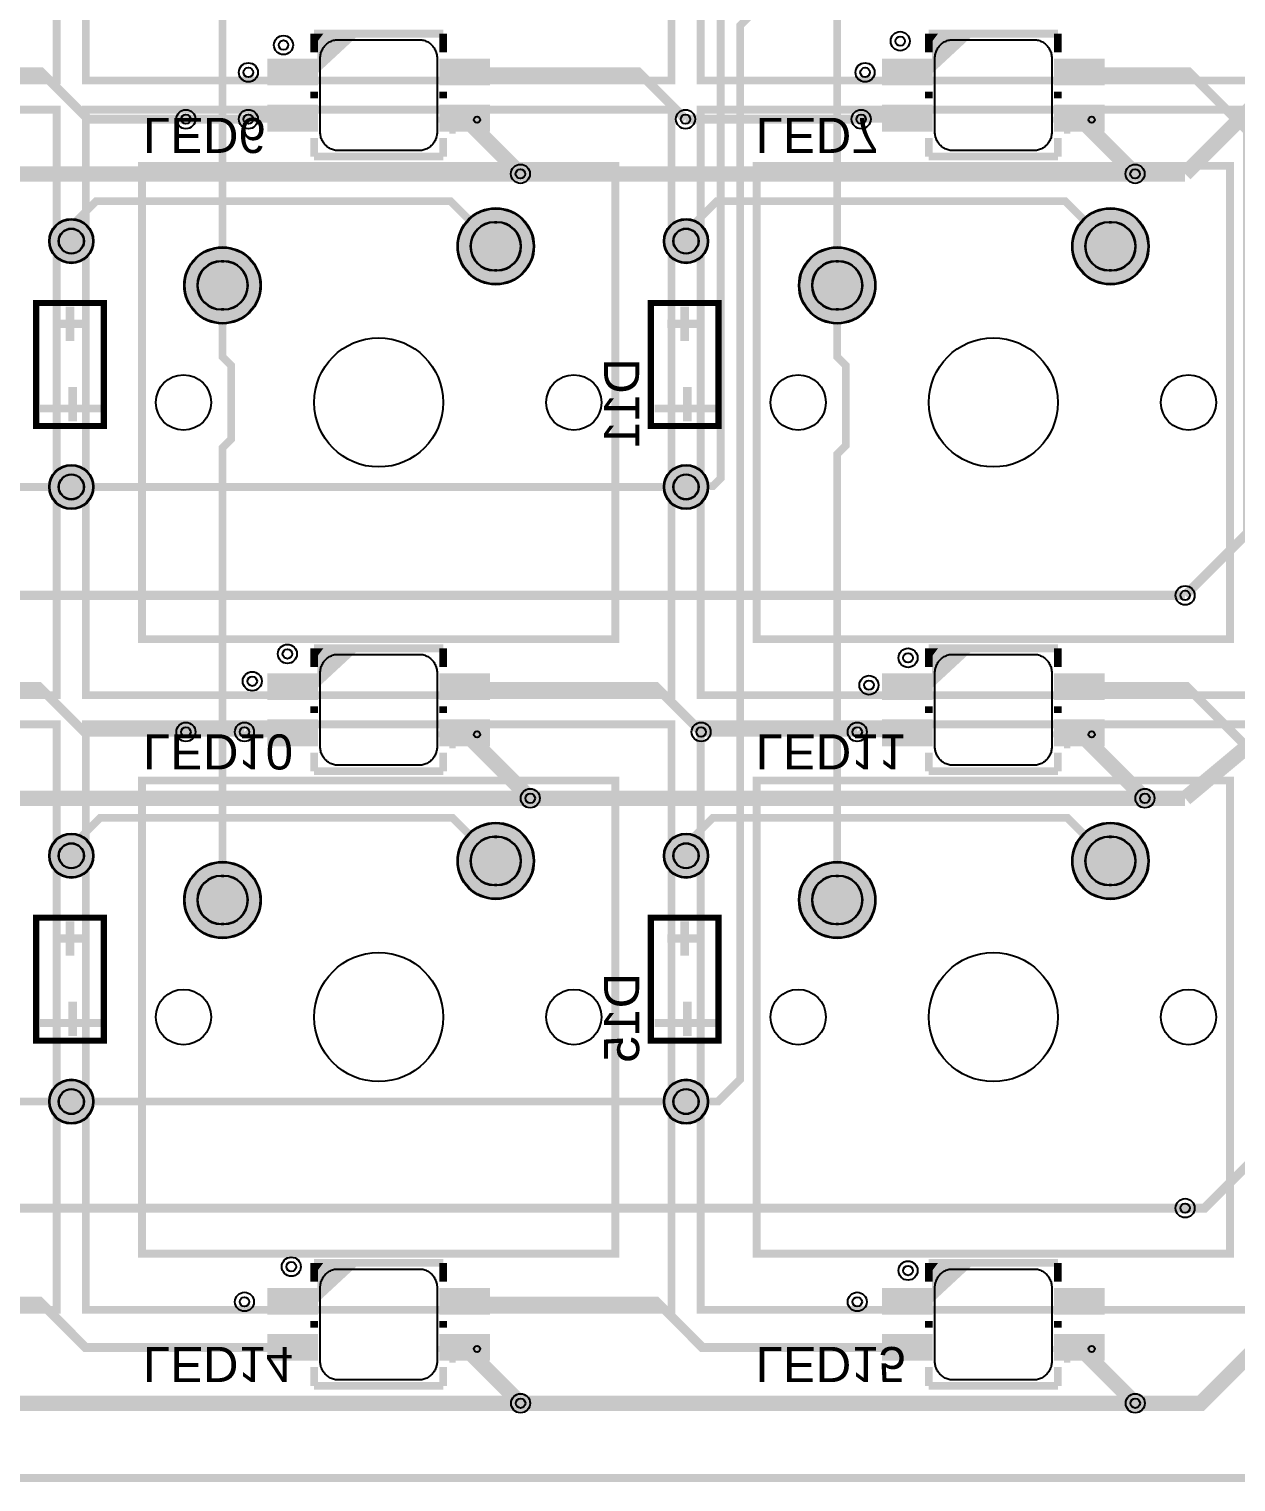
# Model space of a CAD drawing. Header units: millimetres. Extents: x 0 to 100, y 0 to 92.
# Drawn here: x 41.12 to 80.39, y -0.13 to 47.15 of the extents above; entities that cross this region are included whole.
import ezdxf

# ---------------------------------------------------------------- set-up
doc = ezdxf.new("R2010")
doc.units = ezdxf.units.MM
for name, color, linetype, true_color in [('BoardOutLine', 7, 'Continuous', 0xff00ff), ('BottomLayer', 7, 'Continuous', 0x0000ff), ('BottomPasteMaskLayer', 7, 'Continuous', 0x800000), ('BottomSilkLayer', 7, 'Continuous', 0x66cc33), ('BottomSolderMaskLayer', 7, 'Continuous', 0xaa00ff), ('Document', 7, 'Continuous', 0xffffff), ('Hole', 7, 'Continuous', 0x222222), ('Multi-Layer', 7, 'Continuous', 0xc0c0c0), ('TopLayer', 7, 'Continuous', 0xff0000), ('TopSilkLayer', 7, 'Continuous', 0xffcc00), ('TopSolderMaskLayer', 7, 'Continuous', 0x800080)]:
    doc.layers.add(name, color=color, linetype=linetype, true_color=true_color)
doc.styles.get("Standard").update_dxf_attribs({"font": 'arial.ttf'})

msp = doc.modelspace()

# ---------------------------------------------------------------- hatches: boundary and pattern name
at = {"layer": 'BottomLayer'}
for points in [[(50.5, 45.34), (48.9, 45.34), (48.9, 46.16), (50.5, 46.16)], [(56.1, 45.34), (54.5, 45.34), (54.5, 46.16), (56.1, 46.16)], [(70.5, 45.34), (68.9, 45.34), (68.9, 46.16), (70.5, 46.16)], [(76.1, 45.34), (74.5, 45.34), (74.5, 46.16), (76.1, 46.16)], [(50.5, 43.84), (48.9, 43.84), (48.9, 44.66), (50.5, 44.66)], [(56.1, 43.84), (54.5, 43.84), (54.5, 44.66), (56.1, 44.66)], [(70.5, 43.84), (68.9, 43.84), (68.9, 44.66), (70.5, 44.66)], [(76.1, 43.84), (74.5, 43.84), (74.5, 44.66), (76.1, 44.66)], [(50.5, 25.34), (48.9, 25.34), (48.9, 26.16), (50.5, 26.16)], [(56.1, 25.34), (54.5, 25.34), (54.5, 26.16), (56.1, 26.16)], [(70.5, 25.34), (68.9, 25.34), (68.9, 26.16), (70.5, 26.16)], [(76.1, 25.34), (74.5, 25.34), (74.5, 26.16), (76.1, 26.16)], [(50.5, 23.84), (48.9, 23.84), (48.9, 24.66), (50.5, 24.66)], [(56.1, 23.84), (54.5, 23.84), (54.5, 24.66), (56.1, 24.66)], [(70.5, 23.84), (68.9, 23.84), (68.9, 24.66), (70.5, 24.66)], [(76.1, 23.84), (74.5, 23.84), (74.5, 24.66), (76.1, 24.66)], [(50.5, 5.34), (48.9, 5.34), (48.9, 6.16), (50.5, 6.16)], [(56.1, 5.34), (54.5, 5.34), (54.5, 6.16), (56.1, 6.16)], [(70.5, 5.34), (68.9, 5.34), (68.9, 6.16), (70.5, 6.16)], [(76.1, 5.34), (74.5, 5.34), (74.5, 6.16), (76.1, 6.16)], [(50.5, 3.84), (48.9, 3.84), (48.9, 4.66), (50.5, 4.66)], [(56.1, 3.84), (54.5, 3.84), (54.5, 4.66), (56.1, 4.66)], [(70.5, 3.84), (68.9, 3.84), (68.9, 4.66), (70.5, 4.66)], [(76.1, 3.84), (74.5, 3.84), (74.5, 4.66), (76.1, 4.66)]]:
    msp.add_hatch(color=256, dxfattribs=at).paths.add_polyline_path(points)
at = {"layer": 'BottomPasteMaskLayer'}
for points in [[(50.5, 45.34), (48.9, 45.34), (48.9, 46.16), (50.5, 46.16)], [(56.1, 45.34), (54.5, 45.34), (54.5, 46.16), (56.1, 46.16)], [(70.5, 45.34), (68.9, 45.34), (68.9, 46.16), (70.5, 46.16)], [(76.1, 45.34), (74.5, 45.34), (74.5, 46.16), (76.1, 46.16)], [(50.5, 43.84), (48.9, 43.84), (48.9, 44.66), (50.5, 44.66)], [(56.1, 43.84), (54.5, 43.84), (54.5, 44.66), (56.1, 44.66)], [(70.5, 43.84), (68.9, 43.84), (68.9, 44.66), (70.5, 44.66)], [(76.1, 43.84), (74.5, 43.84), (74.5, 44.66), (76.1, 44.66)], [(50.5, 25.34), (48.9, 25.34), (48.9, 26.16), (50.5, 26.16)], [(56.1, 25.34), (54.5, 25.34), (54.5, 26.16), (56.1, 26.16)], [(70.5, 25.34), (68.9, 25.34), (68.9, 26.16), (70.5, 26.16)], [(76.1, 25.34), (74.5, 25.34), (74.5, 26.16), (76.1, 26.16)], [(50.5, 23.84), (48.9, 23.84), (48.9, 24.66), (50.5, 24.66)], [(56.1, 23.84), (54.5, 23.84), (54.5, 24.66), (56.1, 24.66)], [(70.5, 23.84), (68.9, 23.84), (68.9, 24.66), (70.5, 24.66)], [(76.1, 23.84), (74.5, 23.84), (74.5, 24.66), (76.1, 24.66)], [(50.5, 5.34), (48.9, 5.34), (48.9, 6.16), (50.5, 6.16)], [(56.1, 5.34), (54.5, 5.34), (54.5, 6.16), (56.1, 6.16)], [(70.5, 5.34), (68.9, 5.34), (68.9, 6.16), (70.5, 6.16)], [(76.1, 5.34), (74.5, 5.34), (74.5, 6.16), (76.1, 6.16)], [(50.5, 3.84), (48.9, 3.84), (48.9, 4.66), (50.5, 4.66)], [(56.1, 3.84), (54.5, 3.84), (54.5, 4.66), (56.1, 4.66)], [(70.5, 3.84), (68.9, 3.84), (68.9, 4.66), (70.5, 4.66)], [(76.1, 3.84), (74.5, 3.84), (74.5, 4.66), (76.1, 4.66)]]:
    msp.add_hatch(color=256, dxfattribs=at).paths.add_polyline_path(points)
at = {"layer": 'BottomSilkLayer'}
for points in [[(50.4, 46.6), (50.4, 47), (50.7, 47)], [(70.4, 46.6), (70.4, 47), (70.7, 47)], [(50.4, 26.6), (50.4, 27), (50.7, 27)], [(70.4, 26.6), (70.4, 27), (70.7, 27)], [(50.4, 6.6), (50.4, 7), (50.7, 7)], [(70.4, 6.6), (70.4, 7), (70.7, 7)]]:
    msp.add_hatch(color=256, dxfattribs=at).paths.add_polyline_path(points)
at = {"layer": 'BottomSolderMaskLayer'}
for points in [[(50.525, 45.315), (48.875, 45.315), (48.875, 46.185), (50.525, 46.185)], [(56.125, 45.315), (54.475, 45.315), (54.475, 46.185), (56.125, 46.185)], [(70.525, 45.315), (68.875, 45.315), (68.875, 46.185), (70.525, 46.185)], [(76.125, 45.315), (74.475, 45.315), (74.475, 46.185), (76.125, 46.185)], [(50.525, 43.815), (48.875, 43.815), (48.875, 44.685), (50.525, 44.685)], [(56.125, 43.815), (54.475, 43.815), (54.475, 44.685), (56.125, 44.685)], [(70.525, 43.815), (68.875, 43.815), (68.875, 44.685), (70.525, 44.685)], [(76.125, 43.815), (74.475, 43.815), (74.475, 44.685), (76.125, 44.685)], [(55.06, 40.08, 1), (57.561, 40.08, 1)], [(75.06, 40.08, 1), (77.561, 40.08, 1)], [(41.775, 40.25, 1), (43.225, 40.25, 1)], [(61.775, 40.25, 1), (63.225, 40.25, 1)], [(46.17, 38.81, 1), (48.671, 38.81, 1)], [(66.17, 38.81, 1), (68.671, 38.81, 1)], [(41.775, 32.25, 1), (43.225, 32.25, 1)], [(61.775, 32.25, 1), (63.225, 32.25, 1)], [(50.525, 25.315), (48.875, 25.315), (48.875, 26.185), (50.525, 26.185)], [(56.125, 25.315), (54.475, 25.315), (54.475, 26.185), (56.125, 26.185)], [(70.525, 25.315), (68.875, 25.315), (68.875, 26.185), (70.525, 26.185)], [(76.125, 25.315), (74.475, 25.315), (74.475, 26.185), (76.125, 26.185)], [(50.525, 23.815), (48.875, 23.815), (48.875, 24.685), (50.525, 24.685)], [(56.125, 23.815), (54.475, 23.815), (54.475, 24.685), (56.125, 24.685)], [(70.525, 23.815), (68.875, 23.815), (68.875, 24.685), (70.525, 24.685)], [(76.125, 23.815), (74.475, 23.815), (74.475, 24.685), (76.125, 24.685)], [(55.06, 20.08, 1), (57.561, 20.08, 1)], [(75.06, 20.08, 1), (77.561, 20.08, 1)], [(41.775, 20.25, 1), (43.225, 20.25, 1)], [(61.775, 20.25, 1), (63.225, 20.25, 1)], [(46.17, 18.81, 1), (48.671, 18.81, 1)], [(66.17, 18.81, 1), (68.671, 18.81, 1)], [(41.775, 12.25, 1), (43.225, 12.25, 1)], [(61.775, 12.25, 1), (63.225, 12.25, 1)], [(50.525, 5.315), (48.875, 5.315), (48.875, 6.185), (50.525, 6.185)], [(56.125, 5.315), (54.475, 5.315), (54.475, 6.185), (56.125, 6.185)], [(70.525, 5.315), (68.875, 5.315), (68.875, 6.185), (70.525, 6.185)], [(76.125, 5.315), (74.475, 5.315), (74.475, 6.185), (76.125, 6.185)], [(50.525, 3.815), (48.875, 3.815), (48.875, 4.685), (50.525, 4.685)], [(56.125, 3.815), (54.475, 3.815), (54.475, 4.685), (56.125, 4.685)], [(70.525, 3.815), (68.875, 3.815), (68.875, 4.685), (70.525, 4.685)], [(76.125, 3.815), (74.475, 3.815), (74.475, 4.685), (76.125, 4.685)]]:
    msp.add_hatch(color=256, dxfattribs=at).paths.add_polyline_path(points)
at = {"layer": 'Document'}
for points in [[(50.5, 45.7), (51.9, 47), (50.5, 47)], [(70.5, 45.7), (71.9, 47), (70.5, 47)], [(50, 45.6), (49.2, 45.6), (49.2, 45.8), (50.1, 45.8), (50.1, 45.7), (50.1, 45.6)], [(70, 45.6), (69.2, 45.6), (69.2, 45.8), (70.1, 45.8), (70.1, 45.7), (70.1, 45.6)], [(55, 44.55), (55, 43.75), (54.8, 43.75), (54.8, 44.65), (54.9, 44.65), (55, 44.65)], [(75, 44.55), (75, 43.75), (74.8, 43.75), (74.8, 44.65), (74.9, 44.65), (75, 44.65)], [(55.25, 44.1), (54.45, 44.1), (54.45, 44.3), (55.35, 44.3), (55.35, 44.2), (55.35, 44.1)], [(75.25, 44.1), (74.45, 44.1), (74.45, 44.3), (75.35, 44.3), (75.35, 44.2), (75.35, 44.1)], [(42.593, 37.277), (42.593, 38.117), (42.313, 38.117), (42.313, 37.277), (42.313, 36.997), (42.593, 36.997)], [(62.593, 37.277), (62.593, 38.117), (62.313, 38.117), (62.313, 37.277), (62.313, 36.997), (62.593, 36.997)], [(42.173, 37.417), (43.013, 37.417), (43.013, 37.697), (42.173, 37.697), (41.893, 37.697), (41.893, 37.417)], [(62.173, 37.417), (63.013, 37.417), (63.013, 37.697), (62.173, 37.697), (61.893, 37.697), (61.893, 37.417)], [(42.407, 35.223), (42.407, 34.383), (42.687, 34.383), (42.687, 35.223), (42.687, 35.503), (42.407, 35.503)], [(62.407, 35.223), (62.407, 34.383), (62.687, 34.383), (62.687, 35.223), (62.687, 35.503), (62.407, 35.503)], [(50.5, 25.7), (51.9, 27), (50.5, 27)], [(70.5, 25.7), (71.9, 27), (70.5, 27)], [(50, 25.6), (49.2, 25.6), (49.2, 25.8), (50.1, 25.8), (50.1, 25.7), (50.1, 25.6)], [(70, 25.6), (69.2, 25.6), (69.2, 25.8), (70.1, 25.8), (70.1, 25.7), (70.1, 25.6)], [(55, 24.55), (55, 23.75), (54.8, 23.75), (54.8, 24.65), (54.9, 24.65), (55, 24.65)], [(75, 24.55), (75, 23.75), (74.8, 23.75), (74.8, 24.65), (74.9, 24.65), (75, 24.65)], [(55.25, 24.1), (54.45, 24.1), (54.45, 24.3), (55.35, 24.3), (55.35, 24.2), (55.35, 24.1)], [(75.25, 24.1), (74.45, 24.1), (74.45, 24.3), (75.35, 24.3), (75.35, 24.2), (75.35, 24.1)], [(42.593, 17.277), (42.593, 18.117), (42.313, 18.117), (42.313, 17.277), (42.313, 16.997), (42.593, 16.997)], [(62.593, 17.277), (62.593, 18.117), (62.313, 18.117), (62.313, 17.277), (62.313, 16.997), (62.593, 16.997)], [(42.173, 17.417), (43.013, 17.417), (43.013, 17.697), (42.173, 17.697), (41.893, 17.697), (41.893, 17.417)], [(62.173, 17.417), (63.013, 17.417), (63.013, 17.697), (62.173, 17.697), (61.893, 17.697), (61.893, 17.417)], [(42.407, 15.223), (42.407, 14.383), (42.687, 14.383), (42.687, 15.223), (42.687, 15.503), (42.407, 15.503)], [(62.407, 15.223), (62.407, 14.383), (62.687, 14.383), (62.687, 15.223), (62.687, 15.503), (62.407, 15.503)], [(50.5, 5.7), (51.9, 7), (50.5, 7)], [(70.5, 5.7), (71.9, 7), (70.5, 7)], [(50, 5.6), (49.2, 5.6), (49.2, 5.8), (50.1, 5.8), (50.1, 5.7), (50.1, 5.6)], [(70, 5.6), (69.2, 5.6), (69.2, 5.8), (70.1, 5.8), (70.1, 5.7), (70.1, 5.6)], [(55.25, 4.1), (54.45, 4.1), (54.45, 4.3), (55.35, 4.3), (55.35, 4.2), (55.35, 4.1)], [(55, 4.55), (55, 3.75), (54.8, 3.75), (54.8, 4.65), (54.9, 4.65), (55, 4.65)], [(75.25, 4.1), (74.45, 4.1), (74.45, 4.3), (75.35, 4.3), (75.35, 4.2), (75.35, 4.1)], [(75, 4.55), (75, 3.75), (74.8, 3.75), (74.8, 4.65), (74.9, 4.65), (75, 4.65)]]:
    msp.add_hatch(color=256, dxfattribs=at).paths.add_polyline_path(points)
at = {"layer": 'Multi-Layer'}
for points in [[(55.085, 40.08, 1), (57.535, 40.08, 1)], [(75.085, 40.08, 1), (77.535, 40.08, 1)], [(41.8, 40.25, 1), (43.2, 40.25, 1)], [(61.8, 40.25, 1), (63.2, 40.25, 1)], [(46.195, 38.81, 1), (48.645, 38.81, 1)], [(66.195, 38.81, 1), (68.645, 38.81, 1)], [(41.8, 32.25, 1), (43.2, 32.25, 1)], [(61.8, 32.25, 1), (63.2, 32.25, 1)], [(55.085, 20.08, 1), (57.535, 20.08, 1)], [(75.085, 20.08, 1), (77.535, 20.08, 1)], [(41.8, 20.25, 1), (43.2, 20.25, 1)], [(61.8, 20.25, 1), (63.2, 20.25, 1)], [(46.195, 18.81, 1), (48.645, 18.81, 1)], [(66.195, 18.81, 1), (68.645, 18.81, 1)], [(41.8, 12.25, 1), (43.2, 12.25, 1)], [(61.8, 12.25, 1), (63.2, 12.25, 1)]]:
    msp.add_hatch(color=256, dxfattribs=at).paths.add_polyline_path(points)
at = {"layer": 'TopSolderMaskLayer'}
for points in [[(55.06, 40.08, 1), (57.561, 40.08, 1)], [(75.06, 40.08, 1), (77.561, 40.08, 1)], [(41.775, 40.25, 1), (43.225, 40.25, 1)], [(61.775, 40.25, 1), (63.225, 40.25, 1)], [(46.17, 38.81, 1), (48.671, 38.81, 1)], [(66.17, 38.81, 1), (68.671, 38.81, 1)], [(41.775, 32.25, 1), (43.225, 32.25, 1)], [(61.775, 32.25, 1), (63.225, 32.25, 1)], [(55.06, 20.08, 1), (57.561, 20.08, 1)], [(75.06, 20.08, 1), (77.561, 20.08, 1)], [(41.775, 20.25, 1), (43.225, 20.25, 1)], [(61.775, 20.25, 1), (63.225, 20.25, 1)], [(46.17, 18.81, 1), (48.671, 18.81, 1)], [(66.17, 18.81, 1), (68.671, 18.81, 1)], [(41.775, 12.25, 1), (43.225, 12.25, 1)], [(61.775, 12.25, 1), (63.225, 12.25, 1)]]:
    msp.add_hatch(color=256, dxfattribs=at).paths.add_polyline_path(points)

# ---------------------------------------------------------------- linework, layer by layer
at = {"layer": 'BoardOutLine', "const_width": 0.254}
msp.add_lwpolyline([(0, 88.75), (100, 88.75), (100, 0), (0, 0), (0, 88.75)], close=True, dxfattribs=at)
at = {"layer": 'BottomLayer'}
for points, const_width in [([(47.419, 58.811), (47.419, 56.48), (47.699, 56.2), (47.699, 53.8), (47.419, 53.52), (47.419, 38.811)], 0.254), ([(67.419, 38.811), (67.419, 53.419), (67.899, 53.899), (67.899, 56.101), (67.419, 56.581), (67.419, 58.811)], 0.254), ([(62.499, 32.25), (63.373, 32.278), (63.627, 32.532), (63.627, 48.28), (64.77, 49.423)], 0.254), ([(62.499, 12.25), (63.538, 12.25), (64.262, 12.974), (64.262, 47.264), (65.024, 48.026)], 0.254), ([(35.3, 45.75), (41.519, 45.75), (43.053, 44.216), (46.228, 44.216)], 0.3), ([(55.3, 45.75), (60.95, 45.75), (62.484, 44.216)], 0.3), ([(75.301, 45.75), (78.857, 45.75), (80.772, 43.835), (80.772, 30.754), (78.74, 28.722)], 0.3), ([(55.3, 44.25), (57.112, 42.438)], 0.5), ([(75.3, 44.25), (77.112, 42.438)], 0.5), ([(48.26, 44.216), (48.294, 44.25), (49.7, 44.25)], 0.3), ([(68.199, 44.216), (68.233, 44.25), (69.7, 44.25)], 0.3), ([(47.419, 38.811), (47.419, 36.48), (47.699, 36.2), (47.699, 33.8), (47.419, 33.52), (47.419, 18.811)], 0.254), ([(67.419, 18.811), (67.419, 33.32), (67.699, 33.599), (67.699, 36.2), (67.419, 36.48), (67.419, 38.811)], 0.254), ([(35.3, 25.75), (41.453, 25.75), (42.926, 24.277), (46.228, 24.277)], 0.3), ([(55.3, 25.75), (61.519, 25.75), (62.992, 24.277)], 0.3), ([(75.301, 25.751), (78.791, 25.751), (81.001, 23.541), (81.001, 10.409), (79.375, 8.783), (78.74, 8.783)], 0.3), ([(48.133, 24.277), (48.16, 24.25), (49.7, 24.25)], 0.3), ([(55.3, 24.25), (57.432, 22.118)], 0.5), ([(68.072, 24.277), (68.099, 24.25), (69.7, 24.25)], 0.3), ([(75.3, 24.25), (77.432, 22.118), (77.47, 22.118)], 0.5), ([(35.301, 5.75), (41.465, 5.75), (42.964, 4.249), (49.7, 4.249)], 0.3), ([(55.301, 5.75), (61.531, 5.75), (63.03, 4.249), (69.7, 4.249)], 0.3), ([(55.3, 4.25), (57.117, 2.433)], 0.5), ([(75.3, 4.25), (77.117, 2.433)], 0.5)]:
    msp.add_lwpolyline(points, dxfattribs=dict(at, const_width=const_width))
at = {"layer": 'BottomSilkLayer', "const_width": 0.254}
for points in [[(50.399, 46.521), (50.879, 46.999), (50.958, 46.999)], [(54.6, 47), (50.4, 47)], [(50.4, 46.9), (50.4, 47)], [(50.4, 46.391), (50.4, 46.9)], [(54.6, 46.9), (54.6, 47)], [(54.6, 46.391), (54.6, 46.9)], [(70.399, 46.521), (70.879, 46.999), (70.958, 46.999)], [(74.6, 47), (70.4, 47)], [(70.4, 46.9), (70.4, 47)], [(70.4, 46.391), (70.4, 46.9)], [(74.6, 46.9), (74.6, 47)], [(74.6, 46.391), (74.6, 46.9)], [(50.4, 44.891), (50.4, 45.109)], [(54.6, 44.891), (54.6, 45.109)], [(70.4, 44.891), (70.4, 45.109)], [(74.6, 44.891), (74.6, 45.109)], [(50.4, 43), (50.4, 43.609)], [(54.6, 43), (54.6, 43.609)], [(70.4, 43), (70.4, 43.609)], [(74.6, 43), (74.6, 43.609)], [(50.4, 43), (54.6, 43)], [(70.4, 43), (74.6, 43)], [(41.484, 34.805), (43.516, 34.805)], [(61.484, 34.805), (63.516, 34.805)], [(50.399, 26.521), (50.879, 26.999), (50.958, 26.999)], [(54.6, 27), (50.4, 27)], [(50.4, 26.9), (50.4, 27)], [(50.4, 26.391), (50.4, 26.9)], [(54.6, 26.9), (54.6, 27)], [(54.6, 26.391), (54.6, 26.9)], [(70.399, 26.521), (70.879, 26.999), (70.958, 26.999)], [(74.6, 27), (70.4, 27)], [(70.4, 26.9), (70.4, 27)], [(70.4, 26.391), (70.4, 26.9)], [(74.6, 26.9), (74.6, 27)], [(74.6, 26.391), (74.6, 26.9)], [(50.4, 24.891), (50.4, 25.109)], [(54.6, 24.891), (54.6, 25.109)], [(70.4, 24.891), (70.4, 25.109)], [(74.6, 24.891), (74.6, 25.109)], [(50.4, 23), (50.4, 23.609)], [(54.6, 23), (54.6, 23.609)], [(70.4, 23), (70.4, 23.609)], [(74.6, 23), (74.6, 23.609)], [(50.4, 23), (54.6, 23)], [(70.4, 23), (74.6, 23)], [(41.484, 14.805), (43.516, 14.805)], [(61.484, 14.805), (63.516, 14.805)], [(50.399, 6.521), (50.879, 6.999), (50.958, 6.999)], [(54.6, 7), (50.4, 7)], [(50.4, 6.9), (50.4, 7)], [(54.6, 6.9), (54.6, 7)], [(70.399, 6.521), (70.879, 6.999), (70.958, 6.999)], [(74.6, 7), (70.4, 7)], [(70.4, 6.9), (70.4, 7)], [(74.6, 6.9), (74.6, 7)], [(50.4, 6.391), (50.4, 6.9)], [(54.6, 6.391), (54.6, 6.9)], [(70.4, 6.391), (70.4, 6.9)], [(74.6, 6.391), (74.6, 6.9)], [(50.4, 4.891), (50.4, 5.109)], [(54.6, 4.891), (54.6, 5.109)], [(70.4, 4.891), (70.4, 5.109)], [(74.6, 4.891), (74.6, 5.109)], [(50.4, 3), (50.4, 3.609)], [(54.6, 3), (54.6, 3.609)], [(70.4, 3), (70.4, 3.609)], [(74.6, 3), (74.6, 3.609)], [(50.4, 3), (54.6, 3)], [(70.4, 3), (74.6, 3)]]:
    msp.add_lwpolyline(points, dxfattribs=at)
at = {"layer": 'BottomSilkLayer', "const_width": 0.2}
for points in [[(41.357, 38.234), (41.357, 34.234), (43.557, 34.234), (43.557, 38.234), (41.357, 38.234)], [(61.357, 38.234), (61.357, 34.234), (63.557, 34.234), (63.557, 38.234), (61.357, 38.234)], [(41.357, 18.234), (41.357, 14.234), (43.557, 14.234), (43.557, 18.234), (41.357, 18.234)], [(61.357, 18.234), (61.357, 14.234), (63.557, 14.234), (63.557, 18.234), (61.357, 18.234)]]:
    msp.add_lwpolyline(points, close=True, dxfattribs=at)
at = {"layer": 'BottomSolderMaskLayer'}
for points in [[(56.349, 40.871), (56.27, 40.871)], [(76.349, 40.871), (76.27, 40.871)], [(47.459, 39.601), (47.38, 39.601)], [(56.349, 39.289), (56.27, 39.289)], [(67.459, 39.601), (67.38, 39.601)], [(76.349, 39.289), (76.27, 39.289)], [(47.459, 38.019), (47.38, 38.019)], [(67.459, 38.019), (67.38, 38.019)], [(56.349, 20.871), (56.27, 20.871)], [(76.349, 20.871), (76.27, 20.871)], [(47.459, 19.601), (47.38, 19.601)], [(67.459, 19.601), (67.38, 19.601)], [(56.349, 19.289), (56.27, 19.289)], [(76.349, 19.289), (76.27, 19.289)], [(47.459, 18.019), (47.38, 18.019)], [(67.459, 18.019), (67.38, 18.019)]]:
    msp.add_lwpolyline(points, close=True, dxfattribs=at)
for centre, radius in [((56.31, 40.08), 1.25), ((76.31, 40.08), 1.25), ((42.5, 40.25), 0.725), ((42.5, 40.25), 0.414), ((62.5, 40.25), 0.725), ((62.5, 40.25), 0.414), ((47.42, 38.81), 1.25), ((67.42, 38.81), 1.25), ((42.5, 32.25), 0.725), ((42.5, 32.25), 0.414), ((62.5, 32.25), 0.725), ((62.5, 32.25), 0.414), ((56.31, 20.08), 1.25), ((76.31, 20.08), 1.25), ((42.5, 20.25), 0.725), ((62.5, 20.25), 0.725), ((42.5, 20.25), 0.414), ((62.5, 20.25), 0.414), ((47.42, 18.81), 1.25), ((67.42, 18.81), 1.25), ((42.5, 12.25), 0.725), ((62.5, 12.25), 0.725), ((42.5, 12.25), 0.414), ((62.5, 12.25), 0.414)]:
    msp.add_circle(centre, radius, dxfattribs=at)
for centre, start, end in [((56.27, 40.08), 90, 270), ((56.349, 40.08), 270, 90), ((76.27, 40.08), 90, 270), ((76.349, 40.08), 270, 90), ((47.38, 38.81), 90, 270), ((47.459, 38.81), 270, 90), ((67.38, 38.81), 90, 270), ((67.459, 38.81), 270, 90), ((56.27, 20.08), 90, 270), ((56.349, 20.08), 270, 90), ((76.27, 20.08), 90, 270), ((76.349, 20.08), 270, 90), ((47.38, 18.81), 90, 270), ((47.459, 18.81), 270, 90), ((67.38, 18.81), 90, 270), ((67.459, 18.81), 270, 90)]:
    msp.add_arc(centre, 0.791, start, end, dxfattribs=at)
at = {"layer": 'Document', "const_width": 0.254}
for points in [[(22.975, 64.525), (42.025, 64.525), (42.025, 45.475), (22.975, 45.475), (22.975, 64.525)], [(42.975, 64.525), (62.025, 64.525), (62.025, 45.475), (42.975, 45.475), (42.975, 64.525)], [(62.975, 64.525), (82.025, 64.525), (82.025, 45.475), (62.975, 45.475), (62.975, 64.525)], [(22.975, 44.525), (42.025, 44.525), (42.025, 25.475), (22.975, 25.475), (22.975, 44.525)], [(42.975, 44.525), (62.025, 44.525), (62.025, 25.475), (42.975, 25.475), (42.975, 44.525)], [(62.975, 44.525), (82.025, 44.525), (82.025, 25.475), (62.975, 25.475), (62.975, 44.525)], [(22.975, 24.525), (42.025, 24.525), (42.025, 5.475), (22.975, 5.475), (22.975, 24.525)], [(42.975, 24.525), (62.025, 24.525), (62.025, 5.475), (42.975, 5.475), (42.975, 24.525)], [(62.975, 24.525), (82.025, 24.525), (82.025, 5.475), (62.975, 5.475), (62.975, 24.525)]]:
    msp.add_lwpolyline(points, close=True, dxfattribs=at)
at = {"layer": 'Document'}
for centre in [(55.7, 44.2), (75.7, 44.2), (55.7, 24.2), (75.7, 24.2), (55.7, 4.2), (75.7, 4.2)]:
    msp.add_circle(centre, 0.1, dxfattribs=at)
at = {"layer": 'Hole'}
for centre in [(69.469, 46.756), (49.403, 46.629), (48.26, 45.74), (68.326, 45.74), (46.228, 44.216), (48.26, 44.216), (62.484, 44.216), (68.199, 44.216), (57.112, 42.438), (77.112, 42.438), (78.74, 28.722), (49.53, 26.817), (69.723, 26.69), (48.387, 25.928), (68.453, 25.801), (46.228, 24.277), (48.133, 24.277), (62.992, 24.277), (68.072, 24.277), (57.432, 22.118), (77.432, 22.118), (78.74, 8.783), (49.657, 6.878), (69.723, 6.751), (48.133, 5.735), (68.072, 5.735), (57.117, 2.433), (77.117, 2.433)]:
    msp.add_circle(centre, 0.155, dxfattribs=at)
at = {"layer": 'Multi-Layer'}
for points in [[(50.6, 46.2), (50.6, 46.235), (50.603, 46.271), (50.608, 46.306), (50.615, 46.341), (50.623, 46.375), (50.634, 46.409), (50.647, 46.442), (50.662, 46.474), (50.678, 46.505), (50.697, 46.535), (50.717, 46.565), (50.739, 46.592), (50.762, 46.619), (50.787, 46.644), (50.814, 46.668), (50.842, 46.69), (50.871, 46.71), (50.901, 46.729), (50.932, 46.745), (50.964, 46.76), (50.997, 46.773), (51.031, 46.784), (51.065, 46.793), (51.1, 46.8), (53.9, 46.8), (53.935, 46.793), (53.969, 46.784), (54.003, 46.773), (54.036, 46.76), (54.068, 46.745), (54.099, 46.729), (54.129, 46.71), (54.158, 46.69), (54.186, 46.668), (54.212, 46.644), (54.237, 46.619), (54.261, 46.592), (54.283, 46.565), (54.303, 46.535), (54.321, 46.505), (54.338, 46.474), (54.353, 46.442), (54.366, 46.409), (54.376, 46.375), (54.385, 46.341), (54.392, 46.306), (54.397, 46.271), (54.399, 46.235), (54.4, 46.2), (54.4, 46.2), (54.4, 43.8), (54.399, 43.765), (54.397, 43.729), (54.392, 43.694), (54.385, 43.659), (54.376, 43.625), (54.366, 43.591), (54.353, 43.558), (54.338, 43.526), (54.321, 43.495), (54.303, 43.465), (54.283, 43.435), (54.261, 43.408), (54.237, 43.381), (54.212, 43.356), (54.186, 43.332), (54.158, 43.31), (54.129, 43.29), (54.099, 43.271), (54.068, 43.255), (54.036, 43.24), (54.003, 43.227), (53.969, 43.216), (53.935, 43.207), (53.9, 43.2), (51.1, 43.2), (51.065, 43.207), (51.031, 43.216), (50.997, 43.227), (50.964, 43.24), (50.932, 43.255), (50.901, 43.271), (50.871, 43.29), (50.842, 43.31), (50.814, 43.332), (50.787, 43.356), (50.762, 43.381), (50.739, 43.408), (50.717, 43.435), (50.697, 43.465), (50.678, 43.495), (50.662, 43.526), (50.647, 43.558), (50.634, 43.591), (50.623, 43.625), (50.615, 43.659), (50.608, 43.694), (50.603, 43.729), (50.6, 43.765), (50.6, 43.8)], [(70.6, 46.2), (70.6, 46.235), (70.603, 46.271), (70.608, 46.306), (70.615, 46.341), (70.623, 46.375), (70.634, 46.409), (70.647, 46.442), (70.662, 46.474), (70.678, 46.505), (70.697, 46.535), (70.717, 46.565), (70.739, 46.592), (70.762, 46.619), (70.787, 46.644), (70.814, 46.668), (70.842, 46.69), (70.871, 46.71), (70.901, 46.729), (70.932, 46.745), (70.964, 46.76), (70.997, 46.773), (71.031, 46.784), (71.065, 46.793), (71.1, 46.8), (73.9, 46.8), (73.935, 46.793), (73.969, 46.784), (74.003, 46.773), (74.036, 46.76), (74.068, 46.745), (74.099, 46.729), (74.129, 46.71), (74.158, 46.69), (74.186, 46.668), (74.212, 46.644), (74.237, 46.619), (74.261, 46.592), (74.283, 46.565), (74.303, 46.535), (74.321, 46.505), (74.338, 46.474), (74.353, 46.442), (74.366, 46.409), (74.376, 46.375), (74.385, 46.341), (74.392, 46.306), (74.397, 46.271), (74.399, 46.235), (74.4, 46.2), (74.4, 46.2), (74.4, 43.8), (74.399, 43.765), (74.397, 43.729), (74.392, 43.694), (74.385, 43.659), (74.376, 43.625), (74.366, 43.591), (74.353, 43.558), (74.338, 43.526), (74.321, 43.495), (74.303, 43.465), (74.283, 43.435), (74.261, 43.408), (74.237, 43.381), (74.212, 43.356), (74.186, 43.332), (74.158, 43.31), (74.129, 43.29), (74.099, 43.271), (74.068, 43.255), (74.036, 43.24), (74.003, 43.227), (73.969, 43.216), (73.935, 43.207), (73.9, 43.2), (71.1, 43.2), (71.065, 43.207), (71.031, 43.216), (70.997, 43.227), (70.964, 43.24), (70.932, 43.255), (70.901, 43.271), (70.871, 43.29), (70.842, 43.31), (70.814, 43.332), (70.787, 43.356), (70.762, 43.381), (70.739, 43.408), (70.717, 43.435), (70.697, 43.465), (70.678, 43.495), (70.662, 43.526), (70.647, 43.558), (70.634, 43.591), (70.623, 43.625), (70.615, 43.659), (70.608, 43.694), (70.603, 43.729), (70.6, 43.765), (70.6, 43.8)], [(56.349, 40.855), (56.271, 40.855)], [(76.349, 40.855), (76.271, 40.855)], [(47.459, 39.585), (47.381, 39.585)], [(56.349, 39.305), (56.271, 39.305)], [(67.459, 39.585), (67.381, 39.585)], [(76.349, 39.305), (76.271, 39.305)], [(47.459, 38.035), (47.381, 38.035)], [(67.459, 38.035), (67.381, 38.035)], [(50.6, 26.2), (50.6, 26.235), (50.603, 26.271), (50.608, 26.306), (50.615, 26.341), (50.623, 26.375), (50.634, 26.409), (50.647, 26.442), (50.662, 26.474), (50.678, 26.505), (50.697, 26.535), (50.717, 26.565), (50.739, 26.592), (50.762, 26.619), (50.787, 26.644), (50.814, 26.668), (50.842, 26.69), (50.871, 26.71), (50.901, 26.729), (50.932, 26.745), (50.964, 26.76), (50.997, 26.773), (51.031, 26.784), (51.065, 26.793), (51.1, 26.8), (53.9, 26.8), (53.935, 26.793), (53.969, 26.784), (54.003, 26.773), (54.036, 26.76), (54.068, 26.745), (54.099, 26.729), (54.129, 26.71), (54.158, 26.69), (54.186, 26.668), (54.212, 26.644), (54.237, 26.619), (54.261, 26.592), (54.283, 26.565), (54.303, 26.535), (54.321, 26.505), (54.338, 26.474), (54.353, 26.442), (54.366, 26.409), (54.376, 26.375), (54.385, 26.341), (54.392, 26.306), (54.397, 26.271), (54.399, 26.235), (54.4, 26.2), (54.4, 26.2), (54.4, 23.8), (54.399, 23.765), (54.397, 23.729), (54.392, 23.694), (54.385, 23.659), (54.376, 23.625), (54.366, 23.591), (54.353, 23.558), (54.338, 23.526), (54.321, 23.495), (54.303, 23.465), (54.283, 23.435), (54.261, 23.408), (54.237, 23.381), (54.212, 23.356), (54.186, 23.332), (54.158, 23.31), (54.129, 23.29), (54.099, 23.271), (54.068, 23.255), (54.036, 23.24), (54.003, 23.227), (53.969, 23.216), (53.935, 23.207), (53.9, 23.2), (51.1, 23.2), (51.065, 23.207), (51.031, 23.216), (50.997, 23.227), (50.964, 23.24), (50.932, 23.255), (50.901, 23.271), (50.871, 23.29), (50.842, 23.31), (50.814, 23.332), (50.787, 23.356), (50.762, 23.381), (50.739, 23.408), (50.717, 23.435), (50.697, 23.465), (50.678, 23.495), (50.662, 23.526), (50.647, 23.558), (50.634, 23.591), (50.623, 23.625), (50.615, 23.659), (50.608, 23.694), (50.603, 23.729), (50.6, 23.765), (50.6, 23.8)], [(70.6, 26.2), (70.6, 26.235), (70.603, 26.271), (70.608, 26.306), (70.615, 26.341), (70.623, 26.375), (70.634, 26.409), (70.647, 26.442), (70.662, 26.474), (70.678, 26.505), (70.697, 26.535), (70.717, 26.565), (70.739, 26.592), (70.762, 26.619), (70.787, 26.644), (70.814, 26.668), (70.842, 26.69), (70.871, 26.71), (70.901, 26.729), (70.932, 26.745), (70.964, 26.76), (70.997, 26.773), (71.031, 26.784), (71.065, 26.793), (71.1, 26.8), (73.9, 26.8), (73.935, 26.793), (73.969, 26.784), (74.003, 26.773), (74.036, 26.76), (74.068, 26.745), (74.099, 26.729), (74.129, 26.71), (74.158, 26.69), (74.186, 26.668), (74.212, 26.644), (74.237, 26.619), (74.261, 26.592), (74.283, 26.565), (74.303, 26.535), (74.321, 26.505), (74.338, 26.474), (74.353, 26.442), (74.366, 26.409), (74.376, 26.375), (74.385, 26.341), (74.392, 26.306), (74.397, 26.271), (74.399, 26.235), (74.4, 26.2), (74.4, 26.2), (74.4, 23.8), (74.399, 23.765), (74.397, 23.729), (74.392, 23.694), (74.385, 23.659), (74.376, 23.625), (74.366, 23.591), (74.353, 23.558), (74.338, 23.526), (74.321, 23.495), (74.303, 23.465), (74.283, 23.435), (74.261, 23.408), (74.237, 23.381), (74.212, 23.356), (74.186, 23.332), (74.158, 23.31), (74.129, 23.29), (74.099, 23.271), (74.068, 23.255), (74.036, 23.24), (74.003, 23.227), (73.969, 23.216), (73.935, 23.207), (73.9, 23.2), (71.1, 23.2), (71.065, 23.207), (71.031, 23.216), (70.997, 23.227), (70.964, 23.24), (70.932, 23.255), (70.901, 23.271), (70.871, 23.29), (70.842, 23.31), (70.814, 23.332), (70.787, 23.356), (70.762, 23.381), (70.739, 23.408), (70.717, 23.435), (70.697, 23.465), (70.678, 23.495), (70.662, 23.526), (70.647, 23.558), (70.634, 23.591), (70.623, 23.625), (70.615, 23.659), (70.608, 23.694), (70.603, 23.729), (70.6, 23.765), (70.6, 23.8)], [(56.349, 20.855), (56.271, 20.855)], [(76.349, 20.855), (76.271, 20.855)], [(47.459, 19.585), (47.381, 19.585)], [(67.459, 19.585), (67.381, 19.585)], [(56.349, 19.305), (56.271, 19.305)], [(76.349, 19.305), (76.271, 19.305)], [(47.459, 18.035), (47.381, 18.035)], [(67.459, 18.035), (67.381, 18.035)], [(50.6, 6.2), (50.6, 6.235), (50.603, 6.271), (50.608, 6.306), (50.615, 6.341), (50.623, 6.375), (50.634, 6.409), (50.647, 6.442), (50.662, 6.474), (50.678, 6.505), (50.697, 6.535), (50.717, 6.565), (50.739, 6.592), (50.762, 6.619), (50.787, 6.644), (50.814, 6.668), (50.842, 6.69), (50.871, 6.71), (50.901, 6.729), (50.932, 6.745), (50.964, 6.76), (50.997, 6.773), (51.031, 6.784), (51.065, 6.793), (51.1, 6.8), (53.9, 6.8), (53.935, 6.793), (53.969, 6.784), (54.003, 6.773), (54.036, 6.76), (54.068, 6.745), (54.099, 6.729), (54.129, 6.71), (54.158, 6.69), (54.186, 6.668), (54.212, 6.644), (54.237, 6.619), (54.261, 6.592), (54.283, 6.565), (54.303, 6.535), (54.321, 6.505), (54.338, 6.474), (54.353, 6.442), (54.366, 6.409), (54.376, 6.375), (54.385, 6.341), (54.392, 6.306), (54.397, 6.271), (54.399, 6.235), (54.4, 6.2), (54.4, 6.2), (54.4, 3.8), (54.399, 3.765), (54.397, 3.729), (54.392, 3.694), (54.385, 3.659), (54.376, 3.625), (54.366, 3.591), (54.353, 3.558), (54.338, 3.526), (54.321, 3.495), (54.303, 3.465), (54.283, 3.435), (54.261, 3.408), (54.237, 3.381), (54.212, 3.356), (54.186, 3.332), (54.158, 3.31), (54.129, 3.29), (54.099, 3.271), (54.068, 3.255), (54.036, 3.24), (54.003, 3.227), (53.969, 3.216), (53.935, 3.207), (53.9, 3.2), (51.1, 3.2), (51.065, 3.207), (51.031, 3.216), (50.997, 3.227), (50.964, 3.24), (50.932, 3.255), (50.901, 3.271), (50.871, 3.29), (50.842, 3.31), (50.814, 3.332), (50.787, 3.356), (50.762, 3.381), (50.739, 3.408), (50.717, 3.435), (50.697, 3.465), (50.678, 3.495), (50.662, 3.526), (50.647, 3.558), (50.634, 3.591), (50.623, 3.625), (50.615, 3.659), (50.608, 3.694), (50.603, 3.729), (50.6, 3.765), (50.6, 3.8)], [(70.6, 6.2), (70.6, 6.235), (70.603, 6.271), (70.608, 6.306), (70.615, 6.341), (70.623, 6.375), (70.634, 6.409), (70.647, 6.442), (70.662, 6.474), (70.678, 6.505), (70.697, 6.535), (70.717, 6.565), (70.739, 6.592), (70.762, 6.619), (70.787, 6.644), (70.814, 6.668), (70.842, 6.69), (70.871, 6.71), (70.901, 6.729), (70.932, 6.745), (70.964, 6.76), (70.997, 6.773), (71.031, 6.784), (71.065, 6.793), (71.1, 6.8), (73.9, 6.8), (73.935, 6.793), (73.969, 6.784), (74.003, 6.773), (74.036, 6.76), (74.068, 6.745), (74.099, 6.729), (74.129, 6.71), (74.158, 6.69), (74.186, 6.668), (74.212, 6.644), (74.237, 6.619), (74.261, 6.592), (74.283, 6.565), (74.303, 6.535), (74.321, 6.505), (74.338, 6.474), (74.353, 6.442), (74.366, 6.409), (74.376, 6.375), (74.385, 6.341), (74.392, 6.306), (74.397, 6.271), (74.399, 6.235), (74.4, 6.2), (74.4, 6.2), (74.4, 3.8), (74.399, 3.765), (74.397, 3.729), (74.392, 3.694), (74.385, 3.659), (74.376, 3.625), (74.366, 3.591), (74.353, 3.558), (74.338, 3.526), (74.321, 3.495), (74.303, 3.465), (74.283, 3.435), (74.261, 3.408), (74.237, 3.381), (74.212, 3.356), (74.186, 3.332), (74.158, 3.31), (74.129, 3.29), (74.099, 3.271), (74.068, 3.255), (74.036, 3.24), (74.003, 3.227), (73.969, 3.216), (73.935, 3.207), (73.9, 3.2), (71.1, 3.2), (71.065, 3.207), (71.031, 3.216), (70.997, 3.227), (70.964, 3.24), (70.932, 3.255), (70.901, 3.271), (70.871, 3.29), (70.842, 3.31), (70.814, 3.332), (70.787, 3.356), (70.762, 3.381), (70.739, 3.408), (70.717, 3.435), (70.697, 3.465), (70.678, 3.495), (70.662, 3.526), (70.647, 3.558), (70.634, 3.591), (70.623, 3.625), (70.615, 3.659), (70.608, 3.694), (70.603, 3.729), (70.6, 3.765), (70.6, 3.8)]]:
    msp.add_lwpolyline(points, close=True, dxfattribs=at)
for centre, radius in [((49.403, 46.629), 0.31), ((69.469, 46.756), 0.31), ((48.26, 45.74), 0.31), ((68.326, 45.74), 0.31), ((46.228, 44.216), 0.31), ((48.26, 44.216), 0.31), ((62.484, 44.216), 0.31), ((68.199, 44.216), 0.31), ((57.112, 42.438), 0.31), ((77.112, 42.438), 0.31), ((56.31, 40.08), 1.225), ((76.31, 40.08), 1.225), ((42.5, 40.25), 0.7), ((62.5, 40.25), 0.7), ((42.5, 40.25), 0.4), ((62.5, 40.25), 0.4), ((47.42, 38.81), 1.225), ((67.42, 38.81), 1.225), ((52.5, 35), 2.1), ((72.5, 35), 2.1), ((46.15, 35), 0.9), ((58.85, 35), 0.9), ((66.15, 35), 0.9), ((78.85, 35), 0.9), ((42.5, 32.25), 0.7), ((42.5, 32.25), 0.4), ((62.5, 32.25), 0.7), ((62.5, 32.25), 0.4), ((78.74, 28.722), 0.31), ((49.53, 26.817), 0.31), ((69.723, 26.69), 0.31), ((48.387, 25.928), 0.31), ((68.453, 25.801), 0.31), ((46.228, 24.277), 0.31), ((48.133, 24.277), 0.31), ((62.992, 24.277), 0.31), ((68.072, 24.277), 0.31), ((57.432, 22.118), 0.31), ((77.432, 22.118), 0.31), ((56.31, 20.08), 1.225), ((76.31, 20.08), 1.225), ((42.5, 20.25), 0.7), ((62.5, 20.25), 0.7), ((42.5, 20.25), 0.4), ((62.5, 20.25), 0.4), ((47.42, 18.81), 1.225), ((67.42, 18.81), 1.225), ((52.5, 15), 2.1), ((72.5, 15), 2.1), ((46.15, 15), 0.9), ((58.85, 15), 0.9), ((66.15, 15), 0.9), ((78.85, 15), 0.9), ((42.5, 12.25), 0.7), ((62.5, 12.25), 0.7), ((42.5, 12.25), 0.4), ((62.5, 12.25), 0.4), ((78.74, 8.783), 0.31), ((49.657, 6.878), 0.31), ((69.723, 6.751), 0.31), ((48.133, 5.735), 0.31), ((68.072, 5.735), 0.31), ((57.117, 2.433), 0.31), ((77.117, 2.433), 0.31)]:
    msp.add_circle(centre, radius, dxfattribs=at)
for centre, start, end in [((56.271, 40.08), 90, 270), ((56.349, 40.08), 270, 90), ((76.271, 40.08), 90, 270), ((76.349, 40.08), 270, 90), ((47.381, 38.81), 90, 270), ((47.459, 38.81), 270, 90), ((67.381, 38.81), 90, 270), ((67.459, 38.81), 270, 90), ((56.271, 20.08), 90, 270), ((56.349, 20.08), 270, 90), ((76.271, 20.08), 90, 270), ((76.349, 20.08), 270, 90), ((47.381, 18.81), 90, 270), ((47.459, 18.81), 270, 90), ((67.381, 18.81), 90, 270), ((67.459, 18.81), 270, 90)]:
    msp.add_arc(centre, 0.775, start, end, dxfattribs=at)
at = {"layer": 'TopLayer'}
for points, const_width in [([(78.74, 42.438), (81.026, 44.724)], 0.5), ([(46.228, 44.216), (48.26, 44.216)], 0.3), ([(62.484, 44.216), (68.199, 44.216)], 0.3), ([(78.74, 42.438), (17.526, 42.438)], 0.5), ([(42.499, 40.251), (42.499, 40.741), (43.307, 41.549), (54.841, 41.549), (56.309, 40.081)], 0.254), ([(62.499, 40.251), (62.499, 40.548), (63.5, 41.549), (74.841, 41.549), (76.309, 40.081)], 0.254), ([(22.5, 32.25), (42.5, 32.25)], 0.254), ([(42.5, 32.25), (62.5, 32.25)], 0.254), ([(78.74, 28.722), (8.763, 28.722)], 0.3), ([(81.026, 24.023), (81.026, 4.211), (79.248, 2.433), (17.526, 2.433)], 0.5), ([(46.228, 24.277), (48.133, 24.277)], 0.3), ([(62.992, 24.277), (68.072, 24.277)], 0.3), ([(78.745, 22.118), (81.026, 24.023), (81.026, 24.153)], 0.5), ([(78.74, 22.118), (49.799, 22.118), (17.432, 22.118)], 0.5), ([(42.499, 20.251), (42.499, 20.548), (43.434, 21.483), (54.907, 21.483), (56.309, 20.081)], 0.254), ([(62.499, 20.251), (62.499, 20.609), (63.373, 21.483), (74.907, 21.483), (76.309, 20.081)], 0.254), ([(22.5, 12.25), (42.5, 12.25)], 0.254), ([(42.5, 12.25), (62.5, 12.25)], 0.254), ([(78.74, 8.783), (8.763, 8.783)], 0.3)]:
    msp.add_lwpolyline(points, dxfattribs=dict(at, const_width=const_width))
at = {"layer": 'TopSilkLayer', "const_width": 0.254}
for points in [[(44.8, 42.7), (60.2, 42.7), (60.2, 27.3), (44.8, 27.3), (44.8, 42.7)], [(64.8, 42.7), (80.2, 42.7), (80.2, 27.3), (64.8, 27.3), (64.8, 42.7)], [(44.8, 22.7), (60.2, 22.7), (60.2, 7.3), (44.8, 7.3), (44.8, 22.7)], [(64.8, 22.7), (80.2, 22.7), (80.2, 7.3), (64.8, 7.3), (64.8, 22.7)]]:
    msp.add_lwpolyline(points, close=True, dxfattribs=at)
at = {"layer": 'TopSolderMaskLayer'}
for points in [[(56.349, 40.871), (56.27, 40.871)], [(76.349, 40.871), (76.27, 40.871)], [(47.459, 39.601), (47.38, 39.601)], [(56.349, 39.289), (56.27, 39.289)], [(67.459, 39.601), (67.38, 39.601)], [(76.349, 39.289), (76.27, 39.289)], [(47.459, 38.019), (47.38, 38.019)], [(67.459, 38.019), (67.38, 38.019)], [(56.349, 20.871), (56.27, 20.871)], [(76.349, 20.871), (76.27, 20.871)], [(47.459, 19.601), (47.38, 19.601)], [(67.459, 19.601), (67.38, 19.601)], [(56.349, 19.289), (56.27, 19.289)], [(76.349, 19.289), (76.27, 19.289)], [(47.459, 18.019), (47.38, 18.019)], [(67.459, 18.019), (67.38, 18.019)]]:
    msp.add_lwpolyline(points, close=True, dxfattribs=at)
for centre, radius in [((56.31, 40.08), 1.25), ((76.31, 40.08), 1.25), ((42.5, 40.25), 0.725), ((42.5, 40.25), 0.414), ((62.5, 40.25), 0.725), ((62.5, 40.25), 0.414), ((47.42, 38.81), 1.25), ((67.42, 38.81), 1.25), ((42.5, 32.25), 0.725), ((42.5, 32.25), 0.414), ((62.5, 32.25), 0.725), ((62.5, 32.25), 0.414), ((56.31, 20.08), 1.25), ((76.31, 20.08), 1.25), ((42.5, 20.25), 0.725), ((62.5, 20.25), 0.725), ((42.5, 20.25), 0.414), ((62.5, 20.25), 0.414), ((47.42, 18.81), 1.25), ((67.42, 18.81), 1.25), ((42.5, 12.25), 0.725), ((62.5, 12.25), 0.725), ((42.5, 12.25), 0.414), ((62.5, 12.25), 0.414)]:
    msp.add_circle(centre, radius, dxfattribs=at)
for centre, start, end in [((56.27, 40.08), 90, 270), ((56.349, 40.08), 270, 90), ((76.27, 40.08), 90, 270), ((76.349, 40.08), 270, 90), ((47.38, 38.81), 90, 270), ((47.459, 38.81), 270, 90), ((67.38, 38.81), 90, 270), ((67.459, 38.81), 270, 90), ((56.27, 20.08), 90, 270), ((56.349, 20.08), 270, 90), ((76.27, 20.08), 90, 270), ((76.349, 20.08), 270, 90), ((47.38, 18.81), 90, 270), ((47.459, 18.81), 270, 90), ((67.38, 18.81), 90, 270), ((67.459, 18.81), 270, 90)]:
    msp.add_arc(centre, 0.791, start, end, dxfattribs=at)

# ---------------------------------------------------------------- texts
at = {"layer": 'BottomSilkLayer', "text_generation_flag": 2}
for s, rotation, p in [('LED6', 180, (44.831, 44.26)), ('LED7', 180, (64.77, 44.26)), ('D11', 90, (60.976, 36.44)), ('LED10', 180, (44.831, 24.199)), ('LED11', 180, (64.77, 24.199)), ('D15', 90, (60.976, 16.44)), ('LED14', 180, (44.831, 4.265)), ('LED15', 180, (64.77, 4.265))]:
    msp.add_text(s, height=1.143, rotation=rotation, dxfattribs=at).set_placement(p)

doc.saveas('drawing.dxf')
